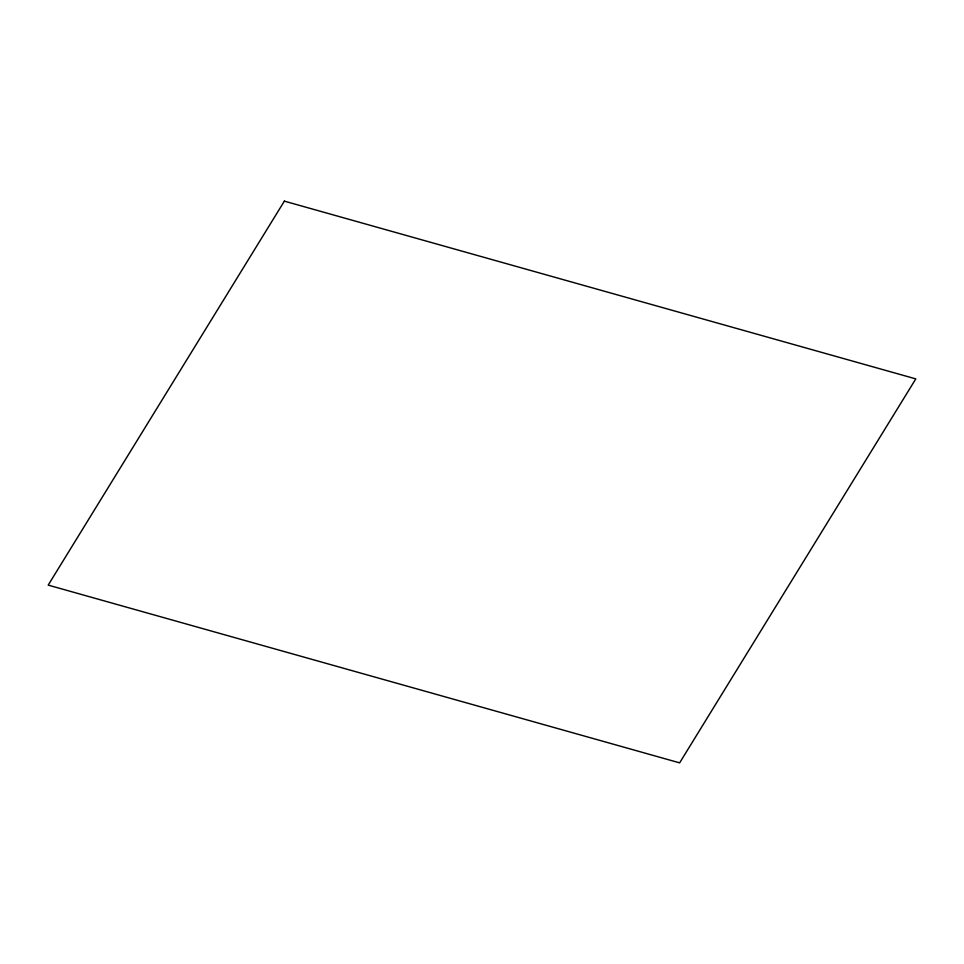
<?xml version="1.0" encoding="UTF-8"?>
<svg xmlns="http://www.w3.org/2000/svg" width="964" height="964" viewBox="0 0 964 964"><rect width="100%" height="100%" fill="white"/><g stroke="black" fill="none" stroke-linecap="round" stroke-linejoin="round"><path stroke-width="1.45" d="M284.368 201.139L48.2 585.112L679.632 762.861L915.8 378.888L284.368 201.139"/></g></svg>
